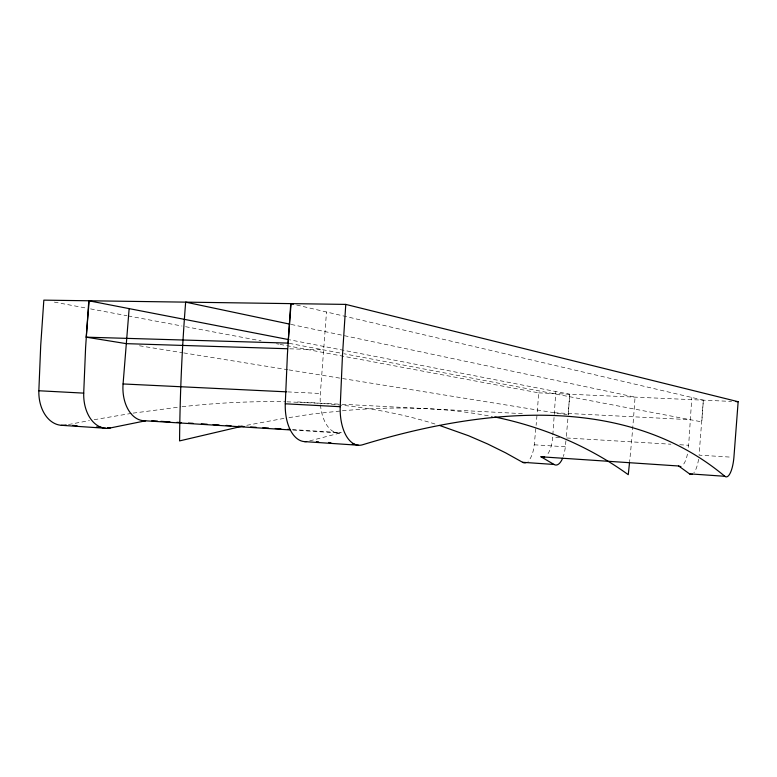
<?xml version="1.0" encoding="UTF-8"?>
<svg xmlns="http://www.w3.org/2000/svg" width="777" height="777" viewBox="0 0 777 777"><rect width="100%" height="100%" fill="white"/><g stroke="black" fill="none" stroke-linecap="round" stroke-linejoin="round"><path stroke-width="0.58" stroke-dasharray="3.88 2.91" d="M688.48 447.416A22.29 7.314 -86.7 0 0 688.655 445.27L691.812 397.465M296.629 305.002L703.35 400.165L701.816 421.892L343.89 353.739M703.35 400.165L699.067 455.147L731.711 457.197M552.836 434.829L555.846 391.53M569.648 394.221L568.21 414.996L569.774 394.24L289.607 339.802M279.992 344.386L538.704 392.861L537.228 412.354M309.702 440.889L341.424 432.653A36.713 19.843 -87.2 0 1 320.357 393.483L326.505 311.995M567.88 418.968L566.112 438.82M536.956 415.598L536.111 425.34M535.809 428.583L534.236 444.803A20.6 8.741 -86.5 0 1 528.001 461.373M565.918 440.802L565.335 446.756A20.833 8.43 -86.5 0 1 563.296 456.478M246.795 425.301L284.207 418.347M68.483 424.533L89.462 420.59M94.124 419.706L131.837 413.315M288.947 417.618L312.636 413.956L341.171 410.926M133.032 413.141L180.847 406.866M182.051 406.73C216.453 402.894 251.126 401.049 285.751 401.806M342.366 410.8C392.327 406.167 443.104 406.886 492.463 416.589M286.927 401.816L340.967 404.215M289.753 348.815L323.65 349.883M538.704 392.861L731.565 401.418M287.675 391.899L320.357 393.483M554.37 412.762L690.345 419.706M342.171 404.283L524.64 413.762M297.455 401.952C344.318 403.894 391.287 410.188 436.111 424.359M559.644 437.568L552.67 437.16A21.261 8.79 -86.6 0 1 546.59 455.468M566.656 437.985L670.949 444.211M679.778 444.735L688.655 445.27M292.366 429.574L341.424 432.653M534.236 444.803L565.335 446.756M292.929 430.079L337.441 432.886M139.471 345.775L182.517 352.729M183.712 352.913L287.743 369.716M288.937 369.901L567.055 414.811M54.351 302.107L85.897 308.022M90.569 308.896L127.001 315.724M128.186 315.938L182.032 326.029M185.538 326.69L261.101 340.85M276.447 343.725L278.807 344.162M289.238 343.337L342.696 353.516M291.19 324.446L635.042 397.134A2176.931 1973.007 40.6 0 1 629.603 461.771M687.46 454.069A22.29 7.314 -86.7 0 1 681.73 466.074M698.572 459.246A21.814 7.003 -86.6 0 1 693.851 472.775"/><path stroke-width="1.17" d="M66.152 424.97A34.538 24.582 -87 0 1 38.85 390.753L40.715 345.377L43.833 300.136L345.775 304.399L738.15 401.709L733.915 457.332A22.077 6.604 -86.7 0 1 724.824 476.291L689.5 473.844L678.7 465.996L540.986 456.789L554.059 464.471A20.833 8.43 -86.5 0 0 562.616 458.245M145.629 420.794L110.392 427.933A35.188 24.077 -87 0 1 83.712 393.123L85.596 347.659L88.782 300.777L288.801 339.636M306.614 441.569A38.092 21.367 -87 0 1 285.276 403.797L287.412 354.477L290.734 303.622L293.366 304.234M724.824 476.291C623.727 391.618 479.594 409.032 362.548 444.774A38.889 20.513 -87 0 1 340.209 406.701L342.472 355.477L345.775 304.399M291.074 303.7L288.053 343.104L86.198 337.169L89.161 300.845M145.114 420.726A34.003 22.484 -87.4 0 1 123.077 383.955L129.147 308.615M242.152 426.233L179.565 440.909A791.122 315.598 -87.4 0 1 185.654 302.136L289.996 324.194M287.325 348.737L126.321 343.648L86.198 337.169M735.955 401.612L738.15 401.709M123.077 383.955L286.46 391.841M38.85 390.753L83.712 393.123M285.276 403.797L340.209 406.701M151.836 420.755L157.478 421.115M160.888 421.328L170.008 421.901M176.903 422.329L181.507 422.62M188.471 423.057L193.114 423.348M201.321 423.863L207.197 424.232M213.112 424.601L219.056 424.98M226.214 425.427L231.022 425.728M238.248 426.185L243.978 426.544M250.621 426.962L256.187 427.311M262.888 427.729L268.512 428.078M275.272 428.506L280.953 428.865M287.781 429.292L290.064 429.428M142.813 420.639L290.53 429.934M72.504 425.398L77.059 425.699M96.397 426.991L101.049 427.301M107.585 427.738L110.392 427.933M316.385 441.695L318.599 441.841M328.613 442.511L330.847 442.657M352.282 444.085L354.555 444.24M61.364 425.301L105.701 428.273M304.477 441.608L358.547 445.24M439.481 425.427L468.618 435.761L487.626 443.968L505.594 452.826L522.6 462.296L554.059 464.471M494.823 416.996C542.628 426.845 588.636 446.027 628.263 474.689A2176.931 1973.007 40.6 0 0 629.487 462.946M692.307 474.106A21.814 7.003 -86.6 0 1 689.5 473.844M526.097 462.597A20.6 8.741 -86.5 0 1 522.6 462.296M680.924 466.423A22.29 7.314 -86.7 0 1 678.7 465.996M544.628 456.915A21.261 8.79 -86.6 0 1 540.986 456.789"/></g></svg>
